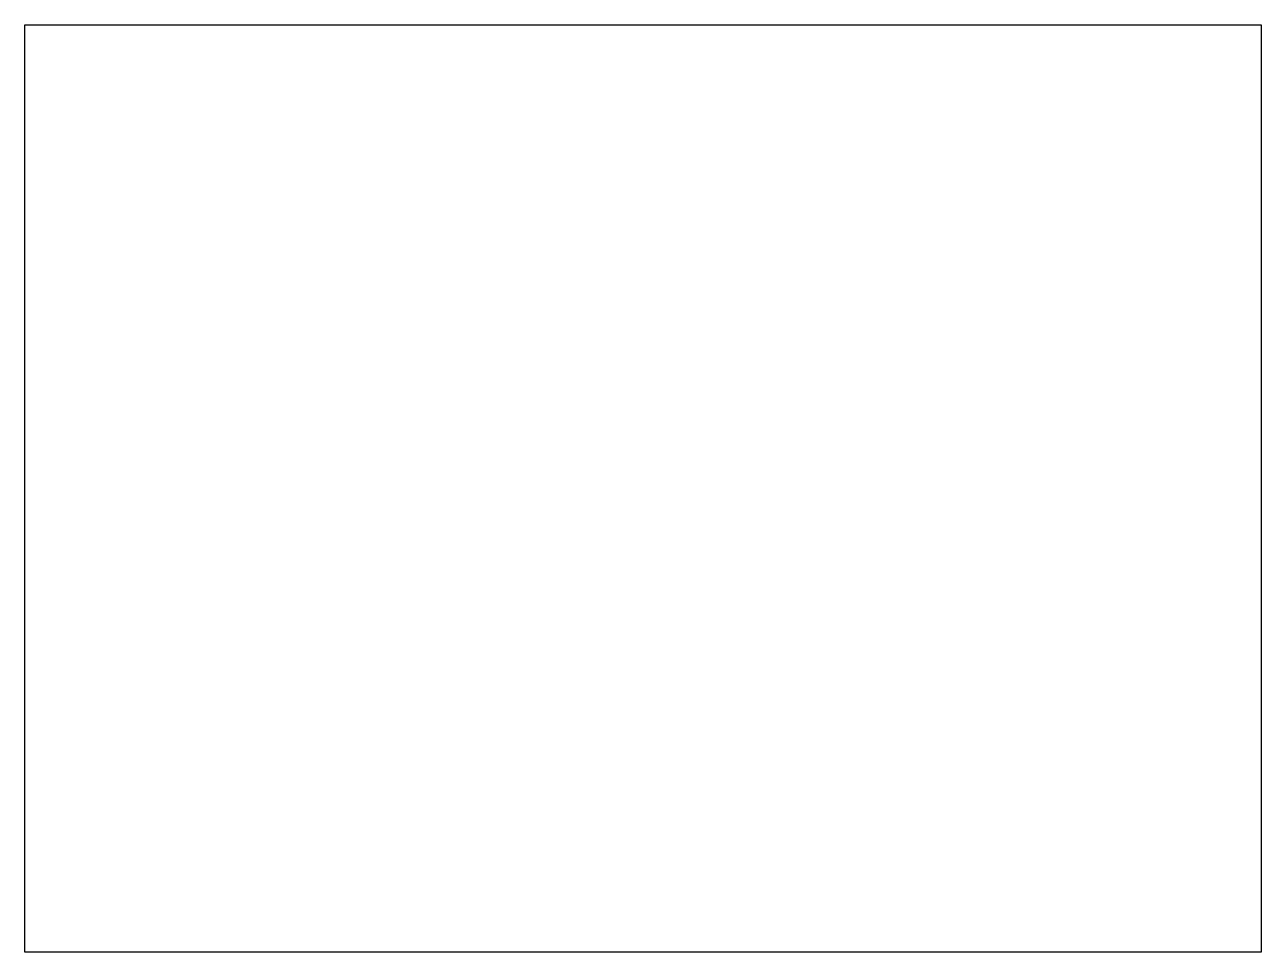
# Model space of a CAD drawing. Extents: x 12 to 266, y 36 to 226.
import ezdxf

# ---------------------------------------------------------------- set-up
doc = ezdxf.new("R2010")
doc.units = 0
doc.layers.add('bigside', color=7, linetype='CONTINUOUS')

msp = doc.modelspace()

# ---------------------------------------------------------------- linework, layer by layer
at = {"layer": 'bigside', "color": 1}
msp.add_lwpolyline([(266.347222, 35.983333), (12.347222, 35.983333), (12.347222, 226.483333), (266.347222, 226.483333), (266.347222, 35.983333), (266.347222, 35.983333)], close=True, dxfattribs=at)

doc.saveas('drawing.dxf')
